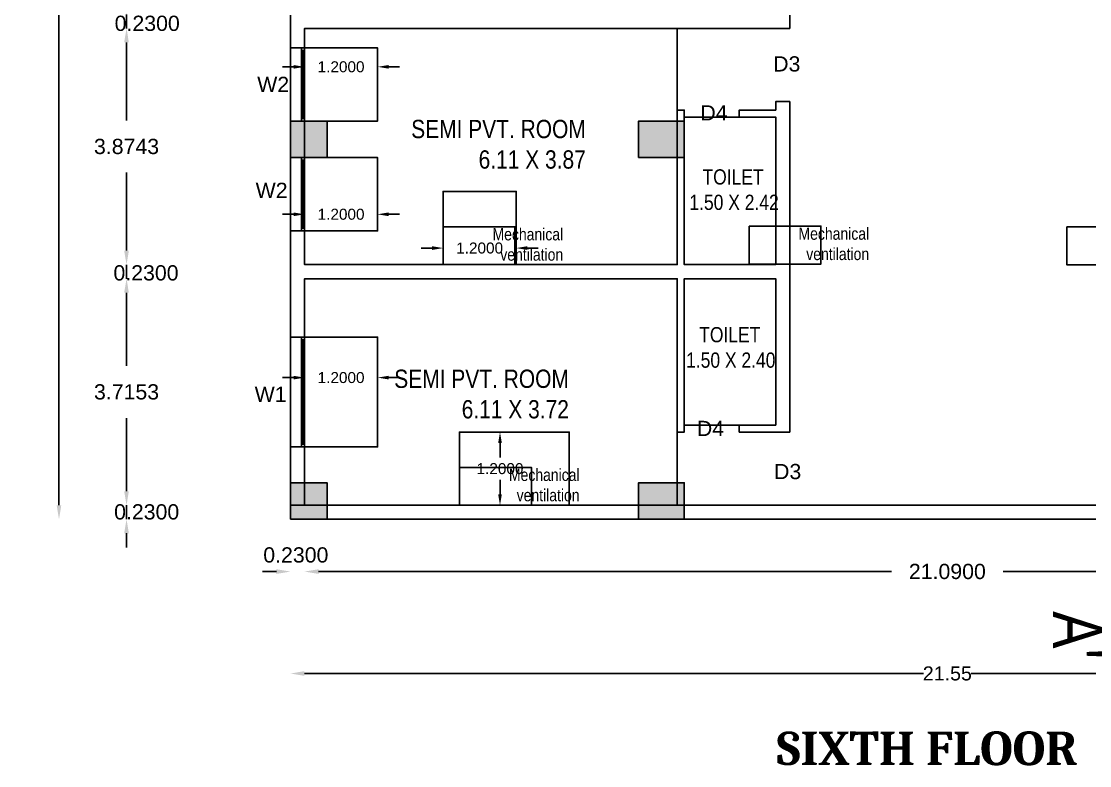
# Model space of a CAD drawing. Header units: metres. Extents: x -38 to 401, y 28 to 287.
# Drawn here: x 206.01 to 223.54, y 28.72 to 40.93 of the extents above; entities that cross this region are included whole.
import ezdxf

# ---------------------------------------------------------------- set-up
doc = ezdxf.new("R2010")
doc.units = ezdxf.units.M
for name, color, linetype, lineweight in [('BLK_1_FLR_6_BLT_UP_AREA', 4, 'Continuous', 30), ('BLK_1_FLR_6_REGULAR_ROOM_8', 4, 'Continuous', 30), ('BLK_1_FLR_6_REGULAR_ROOM_9', 4, 'Continuous', 30), ('BLK_1_FLR_6_ROOM_8_LIGHT_VENTILATION_1', 7, 'Continuous', 30), ('BLK_1_FLR_6_ROOM_8_LIGHT_VENTILATION_2', 7, 'Continuous', 30), ('BLK_1_FLR_6_ROOM_8_LIGHT_VENTILATION_3', 7, 'Continuous', 30), ('BLK_1_FLR_6_ROOM_9_LIGHT_VENTILATION_1', 7, 'Continuous', 30), ('BLK_1_FLR_6_ROOM_9_LIGHT_VENTILATION_2', 7, 'Continuous', 30), ('BLK_1_FLR_6_WC_BATH', 4, 'Continuous', 30), ('BLK_1_LVL_6_BLDG_FOOT_PRINT', 4, 'Continuous', 30), ('UCOLUMN', 6, 'Continuous', 30)]:
    doc.layers.add(name, color=color, linetype=linetype, lineweight=lineweight)
for name, color, linetype in [('BLK_1_FLR_6_CARPET_AREA', 10, 'Continuous'), ('UBEAM', 1, 'Continuous'), ('UHATCH', 8, 'Continuous')]:
    doc.layers.add(name, color=color, linetype=linetype)
doc.styles.get("Standard").update_dxf_attribs({"font": 'arial.ttf'})
doc.dimstyles.get("Standard").update_dxf_attribs({"dimtxt": 0.18, "dimasz": 0.18, "dimexe": 0.18, "dimexo": 0.0625, "dimgap": 0.09, "dimtad": 0, "dimtih": 1, "dimtoh": 1, "dimdec": 4, "dimzin": 0, "dimdsep": 46, "dimtxsty": 'Standard', "dimcen": 0.09, "dimadec": 0, "dimazin": 0, "dimtfac": 1, "dimtdec": 4, "dimtofl": 0, "dimtmove": 0, "dimatfit": 3, "dimfxl": 0, "dimtolj": 1, "dimtzin": 0, "dimarcsym": 0})
doc.dimstyles.new('STANDARD$0', dxfattribs={"dimtxt": 7, "dimasz": 3, "dimexe": 3, "dimexo": 1, "dimgap": 1.5, "dimtad": 1, "dimdec": 1, "dimzin": 1, "dimdsep": 46, "dimlunit": 4, "dimtxsty": 'Standard', "dimblk": 'OBLIQUE', "dimcen": 0.09375, "dimdle": 1, "dimclrd": 8, "dimclre": 8, "dimclrt": 7, "dimadec": 1, "dimazin": 0, "dimtfac": 1, "dimtdec": 1, "dimtix": 1, "dimtmove": 2, "dimatfit": 3, "dimldrblk": 'ARCHTICK', "dimfxl": 0, "dimfrac": 2, "dimtolj": 1, "dimtzin": 0, "dimarcsym": 0})

# ---------------------------------------------------------------- blocks, each defined once
blk = doc.blocks.new('*D144')
at = {"color": 0, "lineweight": -2}
for p, q in [((210.659, 30.232), (220.813, 30.232)), ((231.749, 30.232), (221.595, 30.232))]:
    blk.add_line(p, q, dxfattribs=at)
at = {"color": 0}
for points in [[(210.659, 30.271), (210.659, 30.194), (210.429, 30.232)], [(231.749, 30.271), (231.749, 30.194), (231.979, 30.232)]]:
    blk.add_solid(points, dxfattribs=at)
at = {"layer": 'Defpoints', "color": 0}
for p in [(210.429, 32.761), (231.979, 32.761), (231.979, 30.232)]:
    blk.add_point(p, dxfattribs=at)
at = {"color": 0, "lineweight": 25, "insert": (221.204, 30.232), "char_height": 0.23, "attachment_point": 5}
blk.add_mtext('\\A1;21.55', dxfattribs=at)
blk = doc.blocks.new('600X600')
at = {"layer": 'UHATCH', "linetype": 'Continuous'}
h = blk.add_hatch(color=256, dxfattribs=at)
h.dxf.hatch_style = 1
h.paths.add_polyline_path([(600, 600), (0, 600), (0, 0), (600, 0)])
at = {"layer": 'UCOLUMN', "linetype": 'Continuous'}
blk.add_lwpolyline([(0, 0), (600, 0), (600, 600), (0, 600)], close=True, dxfattribs=at)
blk = doc.blocks.new('750 x 750')
blk.add_blockref('600X600', (0, 75))
blk = doc.blocks.new('600X750')
at = {"layer": 'UHATCH', "linetype": 'Continuous'}
h = blk.add_hatch(color=256, dxfattribs=at)
h.dxf.hatch_style = 1
h.paths.add_polyline_path([(0, 600), (-750, 600), (-750, 0), (0, 0)])
at = {"layer": 'UCOLUMN', "linetype": 'Continuous'}
blk.add_lwpolyline([(0, 0), (-750, 0), (-750, 600), (0, 600)], close=True, dxfattribs=at)
blk = doc.blocks.new('ASDFSDFSDFDFD')
at = {"layer": 'UBEAM', "linetype": 'Continuous'}
for p in [(-21550, -9235), (-21550, -15165)]:
    blk.add_blockref('750 x 750', p, dxfattribs=at)
at = {"layer": 'UBEAM', "xscale": -1}
for p in [(-15840, -9160), (-15840, -15090)]:
    blk.add_blockref('600X750', p, dxfattribs=at)
blk = doc.blocks.new('*D129')
at = {"color": 0, "lineweight": -2}
for p, q in [((210.659, 30.232), (220.813, 30.232)), ((231.749, 30.232), (221.595, 30.232))]:
    blk.add_line(p, q, dxfattribs=at)
at = {"color": 0}
for points in [[(210.659, 30.271), (210.659, 30.194), (210.429, 30.232)], [(231.749, 30.271), (231.749, 30.194), (231.979, 30.232)]]:
    blk.add_solid(points, dxfattribs=at)
at = {"layer": 'Defpoints', "color": 0}
for p in [(210.429, 32.761), (231.979, 32.761), (231.979, 30.232)]:
    blk.add_point(p, dxfattribs=at)
at = {"color": 0, "lineweight": 25, "insert": (221.204, 30.232), "char_height": 0.23, "attachment_point": 5}
blk.add_mtext('\\A1;21.55', dxfattribs=at)
blk = doc.blocks.new('*D309')
at = {"color": 0, "lineweight": -2}
for p, q in [((210.889, 31.904), (220.286, 31.904)), ((231.519, 31.904), (222.122, 31.904))]:
    blk.add_line(p, q, dxfattribs=at)
at = {"color": 0}
for points in [[(210.889, 31.942), (210.889, 31.865), (210.659, 31.904)], [(231.519, 31.942), (231.519, 31.865), (231.749, 31.904)]]:
    blk.add_solid(points, dxfattribs=at)
at = {"layer": 'Defpoints', "color": 0}
for p in [(210.659, 32.991), (231.749, 32.991), (231.749, 31.904)]:
    blk.add_point(p, dxfattribs=at)
at = {"color": 0, "lineweight": 25, "insert": (221.204, 31.904), "char_height": 0.25, "attachment_point": 5}
blk.add_mtext('\\A1;21.0900', dxfattribs=at)
blk = doc.blocks.new('*D310')
at = {"color": 0, "lineweight": -2}
for p, q in [((210.199, 31.904), (209.969, 31.904)), ((210.889, 31.904), (211.119, 31.904))]:
    blk.add_line(p, q, dxfattribs=at)
at = {"color": 0}
for points in [[(210.199, 31.942), (210.199, 31.865), (210.429, 31.904)], [(210.889, 31.942), (210.889, 31.865), (210.659, 31.904)]]:
    blk.add_solid(points, dxfattribs=at)
at = {"layer": 'Defpoints', "color": 0}
for p in [(210.659, 32.991), (210.429, 32.761), (210.429, 31.904)]:
    blk.add_point(p, dxfattribs=at)
at = {"color": 0, "lineweight": 25, "insert": (210.517, 32.175), "char_height": 0.25, "attachment_point": 5}
blk.add_mtext('\\A1;0.2300', dxfattribs=at)
blk = doc.blocks.new('*D312')
at = {"color": 0, "lineweight": -2}
for p, q in [((207.74, 36.476), (207.74, 35.276)), ((207.74, 33.221), (207.74, 34.421))]:
    blk.add_line(p, q, dxfattribs=at)
at = {"color": 0}
for points in [[(207.701, 36.476), (207.778, 36.476), (207.74, 36.706)], [(207.701, 33.221), (207.778, 33.221), (207.74, 32.991)]]:
    blk.add_solid(points, dxfattribs=at)
at = {"layer": 'Defpoints', "color": 0}
for p in [(207.74, 36.706), (210.659, 36.706), (210.659, 32.991)]:
    blk.add_point(p, dxfattribs=at)
at = {"color": 0, "lineweight": 25, "insert": (207.74, 34.849), "char_height": 0.25, "attachment_point": 5}
blk.add_mtext('\\A1;3.7153', dxfattribs=at)
blk = doc.blocks.new('*D36')
at = {"color": 0, "lineweight": -2}
for p, q in [((207.74, 33.221), (207.74, 33.451)), ((207.74, 32.991), (207.74, 32.761)), ((207.74, 32.531), (207.74, 32.301))]:
    blk.add_line(p, q, dxfattribs=at)
at = {"color": 0}
for points in [[(207.701, 33.221), (207.778, 33.221), (207.74, 32.991)], [(207.701, 32.531), (207.778, 32.531), (207.74, 32.761)]]:
    blk.add_solid(points, dxfattribs=at)
at = {"layer": 'Defpoints', "color": 0}
for p in [(210.659, 32.991), (207.74, 32.761), (210.429, 32.761)]:
    blk.add_point(p, dxfattribs=at)
at = {"color": 0, "lineweight": 25, "insert": (208.07, 32.881), "char_height": 0.25, "attachment_point": 5}
blk.add_mtext('\\A1;0.2300', dxfattribs=at)
blk = doc.blocks.new('*D313')
at = {"color": 0, "lineweight": -2}
for p, q in [((207.74, 37.166), (207.74, 37.396)), ((207.74, 36.706), (207.74, 36.936)), ((207.74, 36.476), (207.74, 36.246))]:
    blk.add_line(p, q, dxfattribs=at)
at = {"color": 0}
for points in [[(207.701, 37.166), (207.778, 37.166), (207.74, 36.936)], [(207.701, 36.476), (207.778, 36.476), (207.74, 36.706)]]:
    blk.add_solid(points, dxfattribs=at)
at = {"layer": 'Defpoints', "color": 0}
for p in [(207.74, 36.936), (210.659, 36.936), (210.659, 36.706)]:
    blk.add_point(p, dxfattribs=at)
at = {"color": 0, "lineweight": 25, "insert": (208.059, 36.8), "char_height": 0.25, "attachment_point": 5}
blk.add_mtext('\\A1;0.2300', dxfattribs=at)
blk = doc.blocks.new('*D314')
at = {"color": 0, "lineweight": -2}
for p, q in [((207.74, 40.581), (207.74, 39.301)), ((207.74, 37.166), (207.74, 38.446))]:
    blk.add_line(p, q, dxfattribs=at)
at = {"color": 0}
for points in [[(207.701, 40.581), (207.778, 40.581), (207.74, 40.811)], [(207.701, 37.166), (207.778, 37.166), (207.74, 36.936)]]:
    blk.add_solid(points, dxfattribs=at)
at = {"layer": 'Defpoints', "color": 0}
for p in [(207.74, 40.811), (210.659, 40.811), (210.659, 36.936)]:
    blk.add_point(p, dxfattribs=at)
at = {"color": 0, "lineweight": 25, "insert": (207.74, 38.873), "char_height": 0.25, "attachment_point": 5}
blk.add_mtext('\\A1;3.8743', dxfattribs=at)
blk = doc.blocks.new('*D315')
at = {"color": 0, "lineweight": -2}
for p, q in [((207.74, 41.271), (207.74, 41.501)), ((207.74, 40.811), (207.74, 41.041)), ((207.74, 40.581), (207.74, 40.351))]:
    blk.add_line(p, q, dxfattribs=at)
at = {"color": 0}
for points in [[(207.701, 41.271), (207.778, 41.271), (207.74, 41.041)], [(207.701, 40.581), (207.778, 40.581), (207.74, 40.811)]]:
    blk.add_solid(points, dxfattribs=at)
at = {"layer": 'Defpoints', "color": 0}
for p in [(207.74, 41.041), (210.659, 41.041), (210.659, 40.811)]:
    blk.add_point(p, dxfattribs=at)
at = {"color": 0, "lineweight": 25, "insert": (208.079, 40.892), "char_height": 0.25, "attachment_point": 5}
blk.add_mtext('\\A1;0.2300', dxfattribs=at)
blk = doc.blocks.new('*D44')
at = {"color": 0, "lineweight": -2}
for p, q in [((206.632, 85.881), (206.632, 59.864)), ((206.632, 32.991), (206.632, 59.008))]:
    blk.add_line(p, q, dxfattribs=at)
at = {"color": 0}
for points in [[(206.594, 85.881), (206.67, 85.881), (206.632, 86.111)], [(206.594, 32.991), (206.67, 32.991), (206.632, 32.761)]]:
    blk.add_solid(points, dxfattribs=at)
at = {"layer": 'Defpoints', "color": 0}
for p in [(210.429, 86.111), (206.632, 32.761), (210.429, 32.761)]:
    blk.add_point(p, dxfattribs=at)
at = {"color": 0, "lineweight": 25, "insert": (206.632, 59.436), "char_height": 0.25, "attachment_point": 5}
blk.add_mtext('\\A1;53.3500', dxfattribs=at)
blk = doc.blocks.new('*D1042')
at = {"layer": 'BLK_1_FLR_6_ROOM_8_LIGHT_VENTILATION_1', "color": 0, "lineweight": -2}
for p, q in [((210.659, 40.428), (210.659, 40)), ((211.859, 40.428), (211.859, 40)), ((210.479, 40.18), (210.299, 40.18)), ((212.039, 40.18), (212.219, 40.18))]:
    blk.add_line(p, q, dxfattribs=at)
at = {"layer": 'BLK_1_FLR_6_ROOM_8_LIGHT_VENTILATION_1', "color": 0}
for points in [[(210.479, 40.21), (210.479, 40.15), (210.659, 40.18)], [(212.039, 40.21), (212.039, 40.15), (211.859, 40.18)]]:
    blk.add_solid(points, dxfattribs=at)
at = {"layer": 'Defpoints', "color": 0}
for p in [(210.659, 40.491), (211.859, 40.491), (211.859, 40.18)]:
    blk.add_point(p, dxfattribs=at)
at = {"layer": 'BLK_1_FLR_6_ROOM_8_LIGHT_VENTILATION_1', "color": 0, "lineweight": 30, "insert": (211.259, 40.18), "char_height": 0.18, "attachment_point": 5}
blk.add_mtext('\\A1;1.2000', dxfattribs=at)
blk = doc.blocks.new('*D1043')
at = {"layer": 'BLK_1_FLR_6_ROOM_8_LIGHT_VENTILATION_2', "color": 0, "lineweight": -2}
for p, q in [((210.659, 37.553), (210.659, 37.942)), ((211.859, 37.553), (211.859, 37.942)), ((210.479, 37.762), (210.299, 37.762)), ((212.039, 37.762), (212.219, 37.762))]:
    blk.add_line(p, q, dxfattribs=at)
at = {"layer": 'BLK_1_FLR_6_ROOM_8_LIGHT_VENTILATION_2', "color": 0}
for points in [[(210.479, 37.792), (210.479, 37.732), (210.659, 37.762)], [(212.039, 37.792), (212.039, 37.732), (211.859, 37.762)]]:
    blk.add_solid(points, dxfattribs=at)
at = {"layer": 'Defpoints', "color": 0}
for p in [(211.859, 37.762), (210.659, 37.491), (211.859, 37.491)]:
    blk.add_point(p, dxfattribs=at)
at = {"layer": 'BLK_1_FLR_6_ROOM_8_LIGHT_VENTILATION_2', "color": 0, "lineweight": 30, "insert": (211.259, 37.762), "char_height": 0.18, "attachment_point": 5}
blk.add_mtext('\\A1;1.2000', dxfattribs=at)
blk = doc.blocks.new('*D1044')
at = {"layer": 'BLK_1_FLR_6_ROOM_9_LIGHT_VENTILATION_1', "color": 0, "lineweight": -2}
for p, q in [((210.659, 35.686), (210.659, 34.904)), ((211.859, 35.686), (211.859, 34.904)), ((210.479, 35.084), (210.299, 35.084)), ((212.039, 35.084), (212.219, 35.084))]:
    blk.add_line(p, q, dxfattribs=at)
at = {"layer": 'BLK_1_FLR_6_ROOM_9_LIGHT_VENTILATION_1', "color": 0}
for points in [[(210.479, 35.114), (210.479, 35.054), (210.659, 35.084)], [(212.039, 35.114), (212.039, 35.054), (211.859, 35.084)]]:
    blk.add_solid(points, dxfattribs=at)
at = {"layer": 'Defpoints', "color": 0}
for p in [(210.659, 35.749), (211.859, 35.749), (210.659, 35.084)]:
    blk.add_point(p, dxfattribs=at)
at = {"layer": 'BLK_1_FLR_6_ROOM_9_LIGHT_VENTILATION_1', "color": 0, "lineweight": 30, "insert": (211.259, 35.084), "char_height": 0.18, "attachment_point": 5}
blk.add_mtext('\\A1;1.2000', dxfattribs=at)
blk = doc.blocks.new('*D1103')
at = {"layer": 'BLK_1_FLR_6_ROOM_8_LIGHT_VENTILATION_3', "color": 0, "lineweight": -2}
for p, q in [((212.932, 36.999), (212.932, 37.388)), ((214.132, 36.999), (214.132, 37.388)), ((212.752, 37.208), (212.572, 37.208)), ((214.312, 37.208), (214.492, 37.208))]:
    blk.add_line(p, q, dxfattribs=at)
at = {"layer": 'BLK_1_FLR_6_ROOM_8_LIGHT_VENTILATION_3', "color": 0}
for points in [[(212.752, 37.238), (212.752, 37.178), (212.932, 37.208)], [(214.312, 37.238), (214.312, 37.178), (214.132, 37.208)]]:
    blk.add_solid(points, dxfattribs=at)
at = {"layer": 'Defpoints', "color": 0}
for p in [(214.132, 37.208), (212.932, 36.936), (214.132, 36.936)]:
    blk.add_point(p, dxfattribs=at)
at = {"layer": 'BLK_1_FLR_6_ROOM_8_LIGHT_VENTILATION_3', "color": 0, "lineweight": 30, "insert": (213.532, 37.208), "char_height": 0.18, "attachment_point": 5}
blk.add_mtext('\\A1;1.2000', dxfattribs=at)
blk = doc.blocks.new('*D1104')
at = {"layer": 'BLK_1_FLR_6_ROOM_9_LIGHT_VENTILATION_2', "color": 0, "lineweight": -2}
for p, q in [((213.264, 34.191), (214.046, 34.191)), ((213.866, 34.011), (213.866, 33.773)), ((213.866, 33.171), (213.866, 33.409)), ((213.264, 32.991), (214.046, 32.991))]:
    blk.add_line(p, q, dxfattribs=at)
at = {"layer": 'BLK_1_FLR_6_ROOM_9_LIGHT_VENTILATION_2', "color": 0}
for points in [[(213.836, 34.011), (213.896, 34.011), (213.866, 34.191)], [(213.836, 33.171), (213.896, 33.171), (213.866, 32.991)]]:
    blk.add_solid(points, dxfattribs=at)
at = {"layer": 'Defpoints', "color": 0}
for p in [(213.201, 34.191), (213.201, 32.991), (213.866, 32.991)]:
    blk.add_point(p, dxfattribs=at)
at = {"layer": 'BLK_1_FLR_6_ROOM_9_LIGHT_VENTILATION_2', "color": 0, "lineweight": 30, "insert": (213.866, 33.591), "char_height": 0.18, "attachment_point": 5}
blk.add_mtext('\\A1;1.2000', dxfattribs=at)

msp = doc.modelspace()

# ---------------------------------------------------------------- linework, layer by layer
at = {"color": 7, "lineweight": 25}
for p, q in [((218.61906, 40.81057), (218.61906, 41.04057)), ((210.65906, 40.49091), (210.65906, 40.81057)), ((210.65906, 40.81057), (218.61906, 40.81057)), ((210.65906, 40.49091), (210.42906, 40.49091)), ((210.42907, 39.29091), (210.42907, 40.49091)), ((210.60796, 40.44832), (210.60796, 39.30696)), ((210.62999, 39.3335), (210.63, 40.44832)), ((210.63851, 39.3335), (210.63852, 40.44832)), ((210.65906, 39.30696), (210.65907, 40.44832)), ((218.61906, 39.61057), (218.38906, 39.61057)), ((218.38906, 39.61057), (218.38906, 39.47124)), ((218.61906, 34.19124), (218.61906, 39.61057)), ((216.88906, 39.47124), (216.77406, 39.47124)), ((216.77406, 39.47124), (216.77406, 36.93624)), ((216.88906, 36.93624), (216.88906, 39.47124)), ((218.38906, 39.47124), (217.78906, 39.47124)), ((217.78906, 39.47124), (217.78906, 39.35624)), ((210.42906, 39.29091), (210.65906, 39.29091)), ((210.65906, 38.69091), (210.65906, 39.29091)), ((217.78906, 39.35624), (218.38906, 39.35624)), ((218.38906, 39.35624), (218.38906, 36.93624)), ((210.65906, 38.69091), (210.42906, 38.69091)), ((210.42907, 38.69091), (210.42907, 37.49091)), ((210.60796, 37.5335), (210.60796, 38.67485)), ((210.62999, 38.64832), (210.63, 37.5335)), ((210.63851, 38.64832), (210.63852, 37.5335)), ((210.65906, 38.67485), (210.65907, 37.5335)), ((210.42906, 37.49091), (210.65906, 37.49091)), ((210.65906, 36.93624), (210.65906, 37.49091)), ((216.77406, 36.93624), (210.65906, 36.93624)), ((218.38906, 36.93624), (216.88906, 36.93624)), ((210.65906, 35.74857), (210.65906, 36.70624)), ((210.65906, 36.70624), (216.77406, 36.70624)), ((216.77406, 36.70624), (216.77406, 34.19124)), ((216.88906, 36.70624), (218.38906, 36.70624)), ((216.88906, 34.19124), (216.88906, 36.70624)), ((218.38906, 36.70624), (218.38906, 34.30624)), ((210.42906, 33.94857), (210.42906, 35.74857)), ((210.65906, 35.74857), (210.42906, 35.74857)), ((210.60796, 35.70598), (210.60795, 33.96463)), ((210.62998, 33.99116), (210.62999, 35.70598)), ((210.6385, 33.99116), (210.63851, 35.70598)), ((210.65905, 33.96463), (210.65906, 35.70598)), ((216.77406, 34.19124), (216.88906, 34.19124)), ((218.38906, 34.30624), (217.78906, 34.30601)), ((217.78906, 34.30601), (217.78906, 34.19124)), ((217.78906, 34.19124), (218.61906, 34.19124)), ((210.42906, 33.94857), (210.42906, 32.76091)), ((210.42906, 33.94857), (210.65906, 33.94857)), ((210.65906, 32.99091), (210.65906, 33.94857))]:
    msp.add_line(p, q, dxfattribs=at)
for points in [[(210.42906, 42.11574), (210.42906, 40.49091)], [(210.42906, 39.29091), (210.42906, 38.69091)], [(210.42906, 37.49091), (210.42906, 35.74857)], [(210.42906, 32.99091), (231.97906, 32.99091)], [(210.42906, 32.76091), (231.97906, 32.76091)]]:
    msp.add_lwpolyline(points, dxfattribs=at)
for points in [[(210.65907, 40.44832), (210.60796, 40.44832), (210.60796, 40.49091), (210.65907, 40.49091)], [(210.65906, 39.3335), (210.60796, 39.3335), (210.60796, 39.29091), (210.65906, 39.29091)], [(210.65906, 38.64832), (210.60796, 38.64832), (210.60796, 38.69091), (210.65906, 38.69091)], [(210.65907, 37.5335), (210.60796, 37.5335), (210.60796, 37.49091), (210.65907, 37.49091)], [(212.93218, 37.55766), (214.11162, 37.55766), (214.11162, 36.93624), (212.93218, 36.93624)], [(217.95112, 37.56769), (219.13055, 37.56769), (219.13055, 36.94627), (217.95112, 36.94627)], [(223.16416, 37.55449), (224.34359, 37.55449), (224.34359, 36.93307), (223.16416, 36.93307)], [(210.65906, 35.70598), (210.60796, 35.70598), (210.60796, 35.74857), (210.65906, 35.74857)], [(210.65905, 33.99116), (210.60795, 33.99116), (210.60795, 33.94857), (210.65905, 33.94857)], [(213.20119, 33.61233), (214.38062, 33.61233), (214.38062, 32.99091), (213.20119, 32.99091)]]:
    msp.add_lwpolyline(points, close=True, dxfattribs=at)
at = {"layer": 'BLK_1_FLR_6_BLT_UP_AREA', "color": 12, "lineweight": 30}
msp.add_lwpolyline([(210.42905, 32.76079), (210.42905, 86.11091), (233.47905, 86.11091), (233.47905, 76.14091), (231.97905, 76.14091), (231.97905, 32.76079)], close=True, dxfattribs=at)
at = {"layer": 'BLK_1_FLR_6_CARPET_AREA', "color": 15, "linetype": 'Continuous', "lineweight": 30}
msp.add_lwpolyline([(225.51906, 32.99091), (216.88906, 32.99091), (216.88906, 33.36091), (216.13906, 33.36091), (216.13906, 32.99091), (211.02906, 32.99091), (211.02906, 33.36091), (210.65906, 33.36091), (210.65906, 36.70624), (216.77406, 36.70624), (216.77406, 34.19124), (216.88906, 34.19124), (216.88906, 36.70624), (218.38906, 36.70624), (218.38906, 34.30624), (217.78906, 34.30601), (217.78906, 34.19124), (218.61906, 34.19124), (218.61906, 39.61057), (218.38906, 39.61057), (218.38906, 39.47124), (217.78906, 39.47124), (217.78906, 39.35624), (218.38906, 39.35624), (218.38906, 36.93624), (216.88906, 36.93624), (216.88906, 39.47124), (216.77406, 39.47124), (216.77406, 36.93624), (210.65906, 36.93624), (210.65906, 40.81057), (218.61906, 40.81057), (218.61906, 41.04057)], dxfattribs=at)
at = {"layer": 'BLK_1_FLR_6_REGULAR_ROOM_8', "color": 2, "lineweight": 30}
msp.add_lwpolyline([(210.65906, 36.93624), (216.77406, 36.93624), (216.77406, 40.81057), (210.65906, 40.81057)], close=True, dxfattribs=at)
at = {"layer": 'BLK_1_FLR_6_REGULAR_ROOM_9', "color": 2, "lineweight": 30}
msp.add_lwpolyline([(210.65906, 32.99091), (216.77406, 32.99091), (216.77406, 36.70624), (210.65906, 36.70624)], close=True, dxfattribs=at)
at = {"layer": 'BLK_1_FLR_6_ROOM_8_LIGHT_VENTILATION_1', "color": 2, "lineweight": 30}
msp.add_lwpolyline([(210.65905, 39.29091), (210.65905, 40.49091), (211.85905, 40.49091), (211.85905, 39.29091)], close=True, dxfattribs=at)
at = {"layer": 'BLK_1_FLR_6_ROOM_8_LIGHT_VENTILATION_2', "color": 2, "lineweight": 30}
msp.add_lwpolyline([(210.65905, 37.49091), (210.65905, 38.69091), (211.85905, 38.69091), (211.85905, 37.49091)], close=True, dxfattribs=at)
at = {"layer": 'BLK_1_FLR_6_ROOM_8_LIGHT_VENTILATION_3', "color": 2, "lineweight": 30}
msp.add_lwpolyline([(212.93218, 36.93624), (212.93218, 38.13624), (214.13218, 38.13624), (214.13218, 36.93624)], close=True, dxfattribs=at)
at = {"layer": 'BLK_1_FLR_6_ROOM_9_LIGHT_VENTILATION_1', "color": 2, "lineweight": 30}
msp.add_lwpolyline([(210.65906, 33.94857), (210.65906, 35.74857), (211.85906, 35.74857), (211.85906, 33.94857)], close=True, dxfattribs=at)
at = {"layer": 'BLK_1_FLR_6_ROOM_9_LIGHT_VENTILATION_2', "color": 2, "lineweight": 30}
msp.add_lwpolyline([(215.00119, 32.99091), (213.20119, 32.99091), (213.20119, 34.19091), (215.00119, 34.19091)], close=True, dxfattribs=at)
at = {"layer": 'BLK_1_FLR_6_WC_BATH', "color": 3, "linetype": 'Continuous', "lineweight": 30}
for points in [[(216.88906, 36.93624), (218.38906, 36.93624), (218.38906, 39.35624), (216.88906, 39.35624)], [(216.88906, 36.70624), (218.38906, 36.70624), (218.38906, 34.30624), (216.88906, 34.30624)]]:
    msp.add_lwpolyline(points, close=True, dxfattribs=at)
at = {"layer": 'BLK_1_LVL_6_BLDG_FOOT_PRINT', "color": 1}
msp.add_lwpolyline([(210.42904, 32.76091), (210.42904, 86.10527), (233.47904, 86.11091), (233.47904, 76.14091), (231.97904, 76.14091), (231.97904, 32.76091)], close=True, dxfattribs=at)

# ---------------------------------------------------------------- block references
at = {"color": 7, "lineweight": 25, "xscale": 0.001, "yscale": 0.001, "zscale": 0.001}
msp.add_blockref('ASDFSDFSDFDFD', (231.97906, 47.85091), dxfattribs=at)
msp.add_blockref('ASDFSDFSDFDFD', (231.97906, 47.85091), dxfattribs=at)

# ---------------------------------------------------------------- texts
at = {"color": 7, "lineweight": 25, "char_height": 0.25, "attachment_point": 1}
for s, insert in [('D3', (218.3471, 40.35325)), ('W2', (209.88357, 40.01684)), ('D4', (217.1521, 39.55125)), ('W2', (209.85757, 38.27984)), ('W1', (209.84157, 34.93684)), ('D4', (217.0951, 34.37591)), ('D3', (218.3611, 33.66923))]:
    msp.add_mtext_dynamic_manual_height_columns(s, width=331.5310086, gutter_width=1000, heights=[0], dxfattribs=dict(at, insert=insert))
at = {"color": 7, "lineweight": 25}
for s, insert, char_height, width, attachment_point in [('{\\fArial Narrow|b0|i0|c0|p34;SEMI PVT. ROOM\\P6.11 X 3.87}', (215.27342, 38.50654), 0.3, 3.3566628, 9), ('{\\fArial Narrow|b0|i0|c0|p34;\\W5.59955;  \\W1;TOILET\\P{\\W8.505309; }1.50 X 2.42}', (216.29555, 37.82985), 0.25, 2.774038, 7), ('{\\fArial Narrow|b0|i0|c0|p34;Mechanical\\Pventilation}', (214.90222, 36.99852), 0.2, 2.774038, 9), ('{\\fArial Narrow|b0|i0|c0|p34;Mechanical\\Pventilation}', (219.92116, 37.00854), 0.2, 2.774038, 9), ('{\\fArial Narrow|b0|i0|c0|p34;\\W5.59955;  \\W1;TOILET\\P{\\W8.498885; }1.50 X 2.40}', (216.2421, 35.24291), 0.25, 2.774038, 7), ('{\\fArial Narrow|b0|i0|c0|p34;SEMI PVT. ROOM\\P6.11 X 3.72}', (214.99579, 34.41091), 0.3, 2.9736856, 9), ('{\\fArial Narrow|b0|i0|c0|p34;Mechanical\\Pventilation}', (215.17123, 33.05318), 0.2, 2.774038, 9), ('\\A1;{\\fCambria|b1|i0|c0|p18;\\W9.25724;     \\W1;SIXTH FLOOR}', (210.00801, 29.27996), 0.55, 21.808036, 1)]:
    msp.add_mtext(s, dxfattribs=dict(at, insert=insert, char_height=char_height, width=width, attachment_point=attachment_point))
at = {"color": 7, "lineweight": 25, "insert": (223.73855, 31.74271), "char_height": 0.8, "width": 1.7202398, "attachment_point": 1, "rotation": 270}
msp.add_mtext("{\\fArial Narrow|b0|i0|c0|p34;\\W1.92006; \\W1;A'}", dxfattribs=at)

# ---------------------------------------------------------------- dimensions: what is measured, and where the dimension line sits
at = {"lineweight": 25}
for base, p1, p2, override, picture, middle in [((206.63184, 32.76091), (210.42905, 86.11091), (210.42905, 32.76091), {"dimscale": 1, "dimtxt": 0.25, "dimasz": 0.23, "dimgap": 0.3, "dimpost": '\\X', "dimse1": 1, "dimse2": 1, "dimfxl": 25.4}, '*D44', (206.63184, 59.43591)), ((207.73982, 40.81057), (210.65906, 36.93624), (210.65906, 40.81057), {"dimscale": 1, "dimtxt": 0.25, "dimasz": 0.23, "dimgap": 0.3, "dimpost": '\\X', "dimse1": 1, "dimse2": 1, "dimtmove": 1, "dimfxl": 25.4}, '*D314', (207.73982, 38.87341)), ((207.73982, 36.70624), (210.65906, 32.99091), (210.65906, 36.70624), {"dimscale": 1, "dimtxt": 0.25, "dimasz": 0.23, "dimgap": 0.3, "dimpost": '\\X', "dimse1": 1, "dimse2": 1, "dimfxl": 25.4}, '*D312', (207.73982, 34.84857))]:
    dim = msp.add_linear_dim(base=base, p1=p1, p2=p2, angle=90, dimstyle='Standard', override=override, dxfattribs=at)
    dim.commit()
    dim.dimension.update_dxf_attribs({"geometry": picture, "text_midpoint": middle})
for base, p1, p2, picture, middle in [((207.73982, 41.04057), (210.65906, 40.81057), (210.65906, 41.04057), '*D315', (208.07853, 40.89184)), ((207.73982, 36.93624), (210.65906, 36.70624), (210.65906, 36.93624), '*D313', (208.05926, 36.79951)), ((207.73982, 32.76091), (210.65906, 32.99091), (210.42906, 32.76091), '*D36', (208.07027, 32.88107))]:
    dim = msp.add_linear_dim(base=base, p1=p1, p2=p2, angle=90, dimstyle='Standard', override={"dimscale": 1, "dimtxt": 0.25, "dimasz": 0.23, "dimgap": 0.3, "dimpost": '\\X', "dimse1": 1, "dimse2": 1, "dimtmove": 1, "dimfxl": 25.4}, dxfattribs=at)
    dim.commit()
    dim.dimension.update_dxf_attribs({"geometry": picture, "text_midpoint": middle, "dimtype": 128})
dim = msp.add_linear_dim(base=(210.42906, 31.90383), p1=(210.65906, 32.99091), p2=(210.42906, 32.76091), dimstyle='Standard', override={"dimscale": 1, "dimtxt": 0.25, "dimasz": 0.23, "dimgap": 0.3, "dimpost": '\\X', "dimse1": 1, "dimse2": 1, "dimtmove": 1, "dimfxl": 25.4}, dxfattribs=at)
dim.commit()
dim.dimension.update_dxf_attribs({"geometry": '*D310', "text_midpoint": (210.51671, 32.17538), "dimtype": 128})
dim = msp.add_linear_dim(base=(231.74906, 31.90383), p1=(210.65906, 32.99091), p2=(231.74906, 32.99091), dimstyle='Standard', override={"dimscale": 1, "dimtxt": 0.25, "dimasz": 0.23, "dimgap": 0.3, "dimpost": '\\X', "dimse1": 1, "dimse2": 1, "dimfxl": 25.4}, dxfattribs=at)
dim.commit()
dim.dimension.update_dxf_attribs({"geometry": '*D309', "text_midpoint": (221.20406, 31.90383)})
at = {"color": 7, "lineweight": 25}
for picture in ['*D144', '*D129']:
    dim = msp.add_linear_dim(base=(231.97906, 30.2324), p1=(210.42906, 32.76091), p2=(231.97906, 32.76091), text='21.55', dimstyle='Standard', override={"dimscale": 1, "dimtxt": 0.23, "dimasz": 0.23, "dimgap": 0, "dimse1": 1, "dimse2": 1, "dimtmove": 1}, dxfattribs=at)
    dim.commit()
    dim.dimension.update_dxf_attribs({"geometry": picture, "text_midpoint": (221.20406, 30.2324)})
at = {"layer": 'BLK_1_FLR_6_ROOM_8_LIGHT_VENTILATION_1', "color": 232, "lineweight": 30}
dim = msp.add_linear_dim(base=(211.85905, 40.18021), p1=(210.65905, 40.49091), p2=(211.85905, 40.49091), dimstyle='STANDARD$0', override={"dimtxt": 0.18, "dimasz": 0.18, "dimexe": 0.18, "dimexo": 0.0625, "dimgap": 0.09, "dimtad": 0, "dimtih": 1, "dimtoh": 1, "dimdec": 4, "dimzin": 0, "dimlunit": 2, "dimpost": '', "dimcen": 0.09, "dimdle": 0, "dimclrd": 0, "dimclre": 0, "dimclrt": 0, "dimadec": 0, "dimtdec": 4, "dimtix": 0, "dimtofl": 0, "dimtmove": 0, "dimfrac": 0}, dxfattribs=at)
dim.commit()
dim.dimension.update_dxf_attribs({"geometry": '*D1042', "text_midpoint": (211.25905, 40.18021)})
at = {"layer": 'BLK_1_FLR_6_ROOM_8_LIGHT_VENTILATION_2', "color": 232, "lineweight": 30}
dim = msp.add_linear_dim(base=(211.85905, 37.76248), p1=(210.65905, 37.49091), p2=(211.85905, 37.49091), dimstyle='STANDARD$0', override={"dimtxt": 0.18, "dimasz": 0.18, "dimexe": 0.18, "dimexo": 0.0625, "dimgap": 0.09, "dimtad": 0, "dimtih": 1, "dimtoh": 1, "dimdec": 4, "dimzin": 0, "dimlunit": 2, "dimpost": '', "dimcen": 0.09, "dimdle": 0, "dimclrd": 0, "dimclre": 0, "dimclrt": 0, "dimadec": 0, "dimtdec": 4, "dimtix": 0, "dimtofl": 0, "dimtmove": 0, "dimfrac": 0}, dxfattribs=at)
dim.commit()
dim.dimension.update_dxf_attribs({"geometry": '*D1043', "text_midpoint": (211.25905, 37.76248)})
at = {"layer": 'BLK_1_FLR_6_ROOM_8_LIGHT_VENTILATION_3', "color": 232, "lineweight": 30}
dim = msp.add_linear_dim(base=(214.13218, 37.20782), p1=(212.93218, 36.93624), p2=(214.13218, 36.93624), dimstyle='STANDARD$0', override={"dimtxt": 0.18, "dimasz": 0.18, "dimexe": 0.18, "dimexo": 0.0625, "dimgap": 0.09, "dimtad": 0, "dimtih": 1, "dimtoh": 1, "dimdec": 4, "dimzin": 0, "dimlunit": 2, "dimpost": '', "dimcen": 0.09, "dimdle": 0, "dimclrd": 0, "dimclre": 0, "dimclrt": 0, "dimadec": 0, "dimtdec": 4, "dimtix": 0, "dimtofl": 0, "dimtmove": 0, "dimfrac": 0}, dxfattribs=at)
dim.commit()
dim.dimension.update_dxf_attribs({"geometry": '*D1103', "text_midpoint": (213.53218, 37.20782)})
at = {"layer": 'BLK_1_FLR_6_ROOM_9_LIGHT_VENTILATION_1', "color": 232, "lineweight": 30}
dim = msp.add_linear_dim(base=(210.65906, 35.08383), p1=(211.85906, 35.74857), p2=(210.65906, 35.74857), dimstyle='STANDARD$0', override={"dimtxt": 0.18, "dimasz": 0.18, "dimexe": 0.18, "dimexo": 0.0625, "dimgap": 0.09, "dimtad": 0, "dimtih": 1, "dimtoh": 1, "dimdec": 4, "dimzin": 0, "dimlunit": 2, "dimpost": '', "dimcen": 0.09, "dimdle": 0, "dimclrd": 0, "dimclre": 0, "dimclrt": 0, "dimadec": 0, "dimtdec": 4, "dimtix": 0, "dimtofl": 0, "dimtmove": 0, "dimfrac": 0}, dxfattribs=at)
dim.commit()
dim.dimension.update_dxf_attribs({"geometry": '*D1044', "text_midpoint": (211.25906, 35.08383)})
at = {"layer": 'BLK_1_FLR_6_ROOM_9_LIGHT_VENTILATION_2', "color": 232, "lineweight": 30}
dim = msp.add_linear_dim(base=(213.86593, 32.99091), p1=(213.20119, 34.19091), p2=(213.20119, 32.99091), angle=90, dimstyle='STANDARD$0', override={"dimtxt": 0.18, "dimasz": 0.18, "dimexe": 0.18, "dimexo": 0.0625, "dimgap": 0.09, "dimtad": 0, "dimtih": 1, "dimtoh": 1, "dimdec": 4, "dimzin": 0, "dimlunit": 2, "dimpost": '', "dimcen": 0.09, "dimdle": 0, "dimclrd": 0, "dimclre": 0, "dimclrt": 0, "dimadec": 0, "dimtdec": 4, "dimtix": 0, "dimtofl": 0, "dimtmove": 0, "dimfrac": 0}, dxfattribs=at)
dim.commit()
dim.dimension.update_dxf_attribs({"geometry": '*D1104', "text_midpoint": (213.86593, 33.59091)})

doc.saveas('drawing.dxf')
